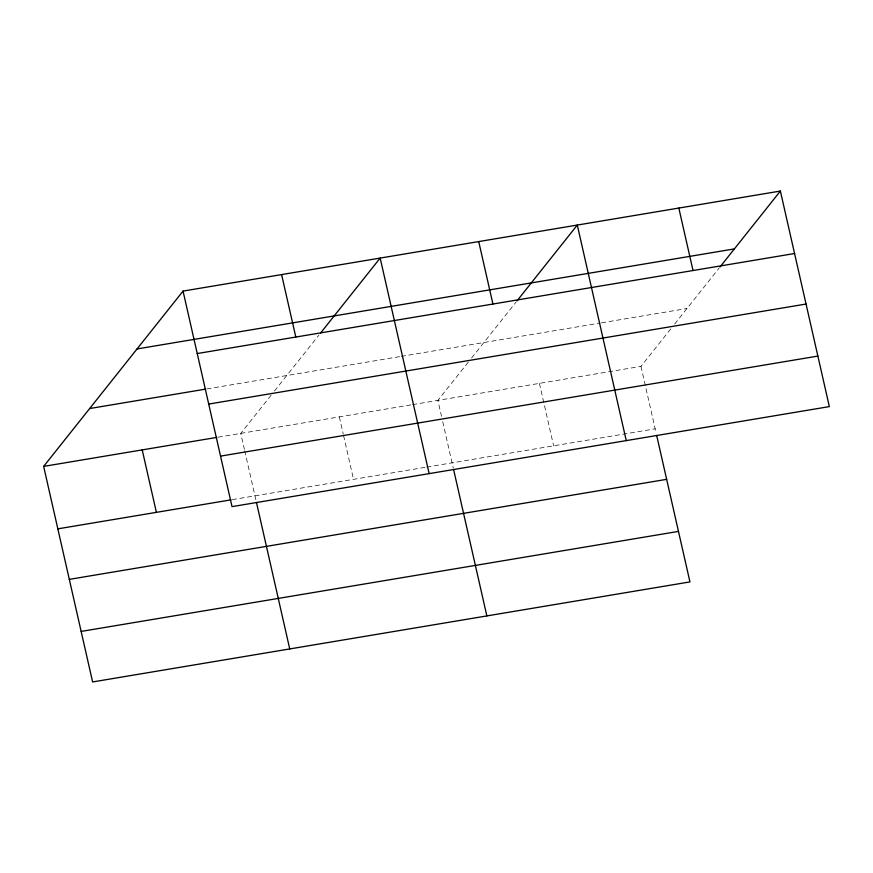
<?xml version="1.0" encoding="UTF-8"?>
<svg xmlns="http://www.w3.org/2000/svg" width="873" height="873" viewBox="0 0 873 873"><rect width="100%" height="100%" fill="white"/><g stroke="black" fill="none" stroke-linecap="round" stroke-linejoin="round"><path stroke-width="0.65" stroke-dasharray="4.37 3.27" d="M271.165 395.163L240.773 433.39L244.396 449.333M274.449 391.028L318.929 335.09M468.277 362.153L437.886 400.38L441.509 416.323M471.562 358.017L516.052 302.08M412.58 404.614L640.978 366.365L671.37 328.139M674.654 324.014L719.145 268.066M206.857 388.921L399.976 356.577M401.307 356.348L600.133 323.054M601.464 322.835L686.986 308.507M218.13 437.177L411.248 404.832M232.316 499.64L425.435 467.295M426.766 467.077L655.165 428.829M640.978 366.365L656.07 432.812M539.427 383.367L553.624 445.83M442.72 421.637L453.283 468.157M339.324 416.879L343.253 434.154M343.558 435.485L353.521 479.342M244.691 450.664L256.171 501.167"/><path stroke-width="1.31" d="M656.682 435.474L689.954 581.909L92.625 681.944L43.65 466.4L183.046 291.091L780.375 191.056L829.35 406.6L232.022 506.635L183.046 291.091M320.62 332.962L380.17 258.081L429.145 473.624M516.892 301.01L577.293 225.07L626.257 440.614M719.985 267.007L780.375 191.056M137.05 348.938L734.379 248.903M197.243 353.554L794.572 253.519M89.657 408.542L205.526 389.14M208.723 404.068L806.052 304.033M43.65 466.4L216.799 437.406M220.542 456.121L817.87 356.086M57.836 528.852L230.985 499.858M69.316 579.377L666.645 479.342M81.145 631.43L678.474 531.395M678.834 208.058L693.02 270.521M478.731 241.57L492.918 304.033M453.589 469.478L486.861 615.923M281.608 274.58L295.805 337.043M256.466 502.488L289.738 648.934M142.212 449.89L156.398 512.353"/></g></svg>
